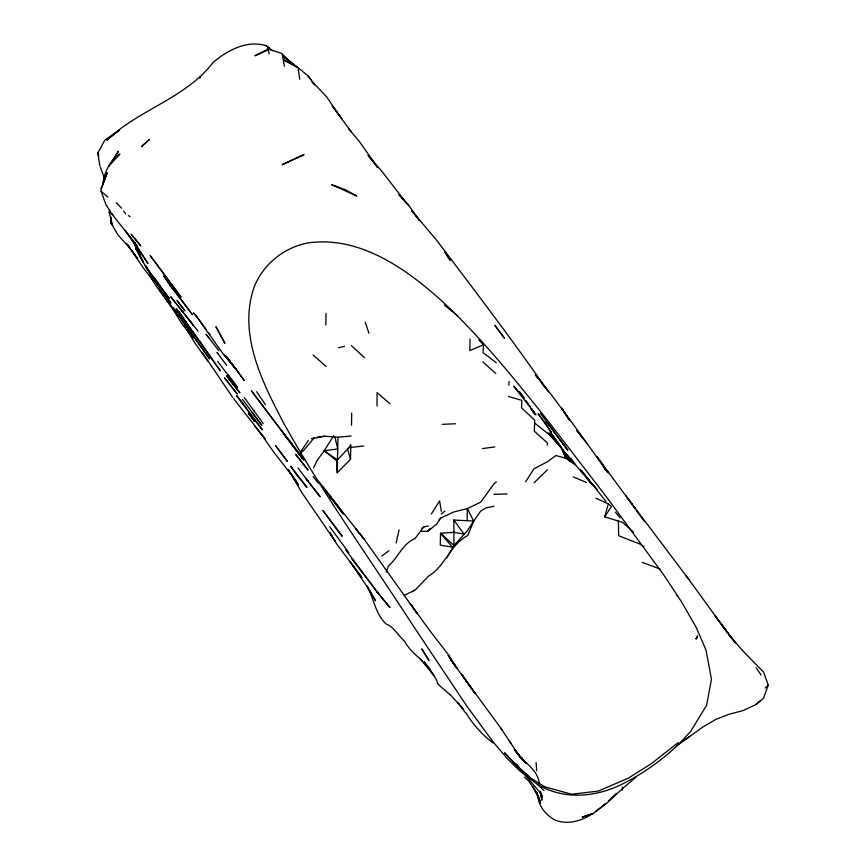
<?xml version="1.0" encoding="UTF-8"?>
<svg xmlns="http://www.w3.org/2000/svg" width="866" height="866" viewBox="0 0 866 866"><rect width="100%" height="100%" fill="white"/><g stroke="black" fill="none" stroke-linecap="round" stroke-linejoin="round"><path stroke-width="1.3" d="M313.589 467.824L316.924 460.788L324.187 450.764L336.538 460.68L337.275 472.749L350.535 459.261L350.806 444.68L349.009 447.603L337.469 459.911L324.187 450.764L333.67 435.76M493.956 506.285L485.783 507.974L480.652 511.124L473.702 521.051L453.827 520.055L453.968 545.45L446.943 557.856M351.499 425.217L351.672 413.028M467.164 520.185L467.348 508.634L480.673 502.128L494.01 483.813L496.315 481.897M325.8 325.021L326.017 313.46M696.459 638.729L697.509 635.958L696.459 638.729L695.734 638.783L696.47 638.264M337.469 459.911L337.989 437.265L351.076 435.977M470.076 339.028L469.794 350.589L483.542 344.733L478.768 339.97M495.774 373.506L482.773 361.858M508.537 396.52L521.808 400.373L521.527 407.854L534.69 420.14L534.311 431.203L547.377 442.916L547.301 445.189M622.297 789.846L622.611 787.27L622.297 789.846L620.89 790.106L606.73 803.193L595.689 811.215M508.872 385.229L509.056 381.376M483.542 344.733L483.022 352.559L496.305 362.822M104.97 176.556L104.775 179.035L100.348 167.235M128.136 245.11L130.03 248.499L117.906 234.827L110.707 222.584L111.216 217.388M110.707 222.584L112.656 225.398L109.213 212.408L109.603 209.799M396.173 542.95L399.02 529.927M633.447 532.092L622.546 522.36L604.674 516.829L608.322 503.796L595.884 498.231M102.783 184.826L103.411 182.942M386.182 572.123L388.423 566.061C398.079 557.509 402.658 543.718 415.085 538.468L423.799 526.972L428.237 525.922M735.093 642.561L729.107 634.767L742.378 650.42L763.628 672.211L768.239 685.19L763.498 698.223L756.05 704.502L742.736 710.683L729.118 714.255L716.117 719.245L702.802 727.072L683.999 740.527M137.64 247.2L147.978 263.556L125.105 230.291L137.099 246.063L111.184 213.058L105.825 204.387L101.17 191.408L101.149 188.593L107.2 172.724L102.892 184.577C103.931 172.042 109.841 161.552 119.876 154.007L108.661 166.424L118.458 151.204L110.296 164.259M439.008 519.654L440.729 518.052L454.044 511.871L467.348 508.634L473.702 521.051L467.792 535.502C450.114 544.476 445.427 566.083 428.508 576.15L415.994 589.248L412.335 591.716M101.149 188.593L102.469 185.768M269.153 53.941L268.157 49.037L254.842 55.781L267.659 50.12L268.157 49.037L281.45 53.27L290.283 61.973L282.457 55.229L284.438 66.152M99.904 166.055L97.761 153.055L104.948 140.011L119.649 129.943M431.409 513.917L439.603 500.862L441.303 511.351M525.64 481.723L533.976 468.787L547.269 461.838L555.961 455.527L565.758 458.287L575.576 465.053L548.838 433.606L558.05 443.717M473.702 521.051L467.304 530.847L453.968 545.45L440.513 533.25L440.285 545.136L452.463 547.182L440.513 533.25L453.665 532.319L464.089 534.106L453.827 520.055M604.674 516.829L611.439 506.599M440.729 518.052L436.702 524.071L427.901 531.226M300.264 452.431L308.318 440.458M430.088 528.563L427.393 531.313L420.746 531.334M534.106 482.752L547.453 469.74M616.419 793.31L608.517 800.974M765.079 688.026L768.239 685.19M756.05 704.502L759.937 701.059M622.351 788.742L635.752 777.441M678.175 742.573L651.524 763.541L628.38 778.133L598.254 791.102L571.647 794.23L545.06 786.945L531.659 778.686L518.496 767.417L504.661 752.814L517.5 766.962M605.442 803.529C592.171 816.151 573.4 827.268 554.76 819.983C545.364 814.484 538.555 806.322 537.721 795.129L540.492 803.486L536.498 792.314L539.994 800.714L532.752 786.707L536.801 792.823M441.238 514.058L444.983 511.016M118.664 130.744L106.832 140.27C138.614 109.452 185.519 98.497 212.917 62.633C227.098 50.466 247.081 39.684 266.154 45.703L272.649 50.802M300.773 452.831L303.479 450.677L314.347 437.601L311.641 438.856L324.728 436.183L337.989 437.265M381.776 556.037L388.953 550.744M677.05 745.615L689.477 736.544M421.753 528.314L423.799 526.972M404.476 595.288L414.468 590.276M349.009 447.603L363.828 445.99M338.465 347.721L344.538 346.368M316.934 437.243L324.728 436.183M324.187 450.764L337.718 448.913L335.001 437.265M482.384 448.577L494.822 446.932M442.223 424.34L455.44 423.777M493.891 494.389L507.13 493.923M642.139 562.348L660.065 569.027M573.216 476.895L586.444 482.449M296.735 66.974L283.442 59.786L297.233 66.92L308.08 75.959L313.46 83.255M537.321 784.282C563.972 800.325 595.862 797.315 622.914 783.795L625.88 782.29A231.168 225.777 -10 0 0 679.171 743.732L690.667 731.38L706.634 705.26L711.451 679.215L705.996 649.901L696.145 627.276L681.206 601.329L664.06 575.414L607.023 497.679L546.911 419.534C513.668 377.901 480.089 336.16 440.772 300.015C404.584 267.626 359.033 235.747 307.895 242.924A72.484 70.796 -10 0 0 254.582 285.888C237.62 332.652 261.456 380.585 282.792 421.482C321.968 492.386 369.479 558.159 413.418 626.086L466.438 705.541L492.96 741.761L507.205 758.443L519.503 770.632L537.321 784.282L544.043 790.539M128.32 215.569L130.16 216.597M422.651 660.877C415.832 655.313 408.86 649.186 404.563 641.23C398.089 635.59 394.29 627.211 385.987 623.888C375.238 613.583 373.895 598.666 367.087 586.141M493.025 742.931C482.416 735.126 472.739 724.041 465.8 712.631M643.968 546.511L639.195 543.729L618.703 535.783L618.356 520.639M109.213 212.408L113.002 214.638M676.303 594.888L678.23 596.966M107.882 197.004L101.17 191.408M269.315 48.009L266.154 45.703M534.56 422.933L547.832 433.595M282.457 55.229L295.999 66.249L282.955 56.398L297.374 67.57M444.431 305.059L457.508 315.776M450.428 694.889L463.797 709.481L457.973 703.03L465.15 712.393M450.721 659.751L500.894 728.23L518.702 755.228L514.523 749.285C521.613 761.961 537.656 767.99 539.399 783.752M389.981 403.751L377.046 392.59L377.067 406.002M313.124 354.995L326.146 366.545M608.322 503.796L610.66 505.896M351.423 345.686L364.521 357.669M520.931 770.101L516.493 764.104L518.886 767.482L534.365 781.673M524.525 777.073L528.769 781.089L536.563 792.574M450.017 694.619L440.242 686.218L437.492 683.415L437.07 681.542M521.852 759.017L526.084 763.217M605.908 501.36L581.411 470.552L591.64 483.888L586.509 477.891L597.464 489.799M116.228 202.59L121.608 208.197M196.16 315.744L193.454 312.94L196.29 315.874L195.792 315.321L223.309 354.14L236.45 369.685L224.207 354.605L234.632 367.552L226.058 356.002M553.406 438.802L547.983 433.216L556.99 442.753M562.099 449.779L565.65 453.741M525.911 762.968L519.373 756.213L523.768 761.182M548.34 433.097L550.311 435.176M591.142 483.131L563.614 451.045L550.04 431.679L563.106 449.746M160.048 287.35L157.19 284.189L160.048 287.35L158.478 285.26M590.644 482.394L595.721 488.034M208.544 332.685L210.016 334.363M518.009 391.075L513.7 386.171L536.086 414.933M562.608 450.266L575.576 465.053M580.155 469.48L581.822 471.375M587.646 478.032L589.313 479.926M570.726 458.385L573.14 461.156M615.412 512.207L620.175 517.771M405.916 202.687L398.988 194.688L408.86 205.415L419.512 220.581L411.534 210.438L436.388 239.947C472.468 287.523 508.634 335.055 542.971 383.963L543.328 384.439C565.585 413.114 586.574 442.797 607.672 472.316L596.912 456.555L635.287 508.71L625.696 495.428M227.92 374.556L237.598 387.503L217.799 361.598M419.696 658.441L431.365 672.178M311.511 80.073L308.08 75.959M604.879 468.723L608.268 472.739L603.18 466.709M518.886 767.482L540.72 793.375L542.517 797.499L540.33 791.405M524.807 762.21L515.205 750.595L524.536 762.08M348.781 128.839L359.596 141.786L377.424 167.214M540.579 381.635L546.186 388.834M322.866 486.952L363.817 538.76L417.282 613.691L410.224 603.548L428.865 629.452L448.902 655.356L456.891 668.314L448.231 655.4L456.891 668.314M715.348 616.202L726 630.578L688.329 578.791L627.698 498.231M522.967 396.758L524.266 398.328M523.042 760.294L517.392 753.409L518.712 755.271M254.723 426.018L265.18 438.965L233.712 398.761M581.746 436.68L576.821 430.651L587.094 443.608M424.199 662.035L433.606 674.971L424.199 662.035L429.991 669.169M217.994 353.685L217.03 352.484L226.73 365.452M328.885 494.648L330.855 497.106L318.71 481.344M189.243 320.063L198.054 331.137M313.113 476.571L318.298 483.087M308.08 481.247L305.622 478.184L320.16 496.748L307.852 480.987M280.746 429.525L302.277 458.233L251.335 390.663L274.024 420.779M231.254 381.906L239.914 392.872L226.502 375.768L231.254 381.906L229.089 379.102M345.75 549.953L374.231 587.819M198.476 339.255L185.216 321.838L220.224 370.702L199.148 340.176M727.602 632.386L731.467 637.917L721.789 624.971L735.84 643.535M183.289 312.572L170.819 296.822L193.519 325.529L181.135 309.768M408.514 205.697L381.83 171.306L368.061 155.36L377.533 167.463M299.355 458.991L308.036 470.13L295.717 454.379L297.839 457.183M546.154 421.536L567.836 450.244L553.374 430.943M218.903 350.741L206.032 334.2L208.825 337.783M548.6 424.34L553.872 431.16M331.624 498.102L340.868 510.052M253.781 410.614L263.199 423.561M274.847 421.829L288.107 439.105M252.017 412.292L261.846 425.314L242.458 399.41M329.751 526.842L348.879 552.757M715.056 616.018L728.111 633.122M523.833 397.548L519.427 391.778L521.559 394.582M537.321 377.035L540.416 381.094M240.845 401.153L262.376 429.872L236.743 395.632L242.924 403.957M298.045 468.041L308.144 481.377M172.583 288.779L192.436 314.683L163.717 275.821L172.583 288.779L166.748 280.248M530.999 409.272L535.08 414.706M452.582 662.274L455.018 665.51M686.208 575.944L688.827 579.473M541.964 383.118L548.416 391.789M341.734 118.696L332.165 105.739L351.066 131.643M540.46 413.331L550.733 427.144M558.213 437.298L566.256 448.155M636.38 510.55L644.347 521.332M195.792 315.321L206.422 329.773M168.935 303.663L177.314 315.007L170.656 305.168M227.314 357.626L244.277 380.51L235.563 368.494M314.51 84.814L312.139 81.577L326.785 97.024L340.165 116.585M354.93 562.911L352.051 558.981L379.07 594.671L374.978 588.815M311.955 81.274L313.449 83.309M244.374 397.656L254.117 411.079M207.699 361.057L194.449 342.341L186.948 329.914M471.808 688.611L462.617 675.664M123.622 211.001L125.635 213.805M185.789 322.087L176.209 308.718L194.644 334.633L178.786 311.522L186.212 322.769M525.684 400.2L530.317 406.674M531.865 408.839L534.181 412.075M464.436 678.468L475.142 693.634L461.491 674.246L466.438 681.271M302.873 458.493L290.11 441.205L284.697 435.133L303.869 460.301M175.062 310.461L183.495 322.228L173.352 307.657M226.524 356.749L230.237 361.945L227.173 357.626M131.643 250.361L137.521 258.642L126.501 243.335M232.608 397.299L202.676 353.025M157.688 284.221L145.228 265.873L160.946 290.164L170.916 303.111L164.399 293.65M323.906 488.023L330.888 498.047M426.256 664.839L434.104 676.108M260.244 432.773L273.494 451.814L291.625 475.023L288.107 469.404M756.137 667.783L761.138 675.036M167.29 299.42L167.787 302.05L159.723 290.175L169.249 303.793L156.183 286.029L149.158 274.619M256.661 391.713L265.407 404.671M509.089 740.441L510.972 743.255M500.894 728.23L502.28 730.287M188.106 330.769L193.01 338.119L181.687 323.419L169.108 303.035M290.348 472.782L298.554 485.176L288.443 470.076M436.854 680.6L433.606 674.982M149.786 274.987L154.051 281.742L143.42 268.092L130.798 249.365M563.225 450.937L569.601 461.091L562.846 449.779M290.11 472.652L301.801 492.527L335.348 541.564L329.957 532.547M145.943 265.819L149.991 272.66L169.422 298.564L152.264 275.464L159.604 285.618C149.591 272.054 138.484 258.339 134.36 241.646M184.404 325.594L185.67 327.759M367.195 586.087L375.53 600.744L367.79 587.776L350.037 561.666L361.966 577.611L337.275 544.833L329.87 532.861M133.873 242.177L140.411 255.156L134.089 241.582L135.204 243.833M137.369 250.112L135.681 246.723L136.265 249.538L143.561 262.506L140.184 255.741M267.15 48.886L267.659 50.12M134.198 242.61L138.138 252.342L134.912 242.956M295.36 480.5L296.107 482.373L295.393 479.937M561.969 448.707L565.758 458.287L562.034 448.772M97.761 153.055L98.735 155.869M365.236 322.174L368.938 333.226M347.396 448.415L350.535 459.261M134.349 241.96L136.265 249.538L135.02 243.173M539.886 791.481L541.91 800.184L541.218 795.096M167.409 300.177L167.787 302.05M134.966 242.989L135.442 245.479L135.031 242.826M299.723 79.217L298.24 69.118M521.765 757.274L522.014 759.493M536.065 762.383L536.725 770.794M336.993 459.63L337.275 472.749M200.078 77.247L199.581 78.146L200.089 77.236M149.244 139.664L141.569 146.516L149.244 139.664M290.76 160.665L282.143 164.767L304.074 154.581L290.76 160.665M593.015 813.466L582.374 817.039L593.015 813.466M344.906 189.459L331.613 184.664L356.749 196.008L344.906 189.459M306.835 487.287L296.204 474.341L290.781 466.309L306.835 487.287M389.787 607.369L376.829 591.619L389.787 607.369M135.691 239.763L131.123 234.156L140.725 245.933L135.691 239.763M537.764 377.825L535.296 374.826L537.775 377.825M361.533 535.957L355.417 528.509L363.817 538.76L361.533 535.957M177.487 301.141L176.989 300.513L184.967 310.829L177.487 301.141M330.39 520.542L322.823 510.399L342.189 536.303L330.39 520.542M237.132 393.803L224.705 378.041L237.132 393.803M171.522 284.232L150.154 255.513L181.037 297.19L171.522 284.232M545.472 423.279L538.1 413.721L551.361 432.372L545.472 423.279M343.153 513.895L329.892 496.218L343.153 513.895M277.531 448.252L275.529 445.622L287.317 461.383L277.531 448.252M504.174 337.762L494.832 325.313L504.542 338.26L504.174 337.762M189.611 330.769L182.704 321.524L209.626 358.946L189.611 330.769M252.439 418.657L248.488 413.299L254.431 421.461L252.439 418.657M156.822 282.814L146.073 267.042L156.822 282.814M563.149 410.354L561.276 407.54L569.482 420.194L563.149 410.354M446.726 254.896L444.929 252.093L450.147 260.374L446.726 254.896M428.811 660.271L421.872 649.045L428.811 660.271M224.835 343.131L216.056 326.904L224.835 343.131M135.02 243.952L133.927 241.56L135.02 243.952"/></g></svg>
